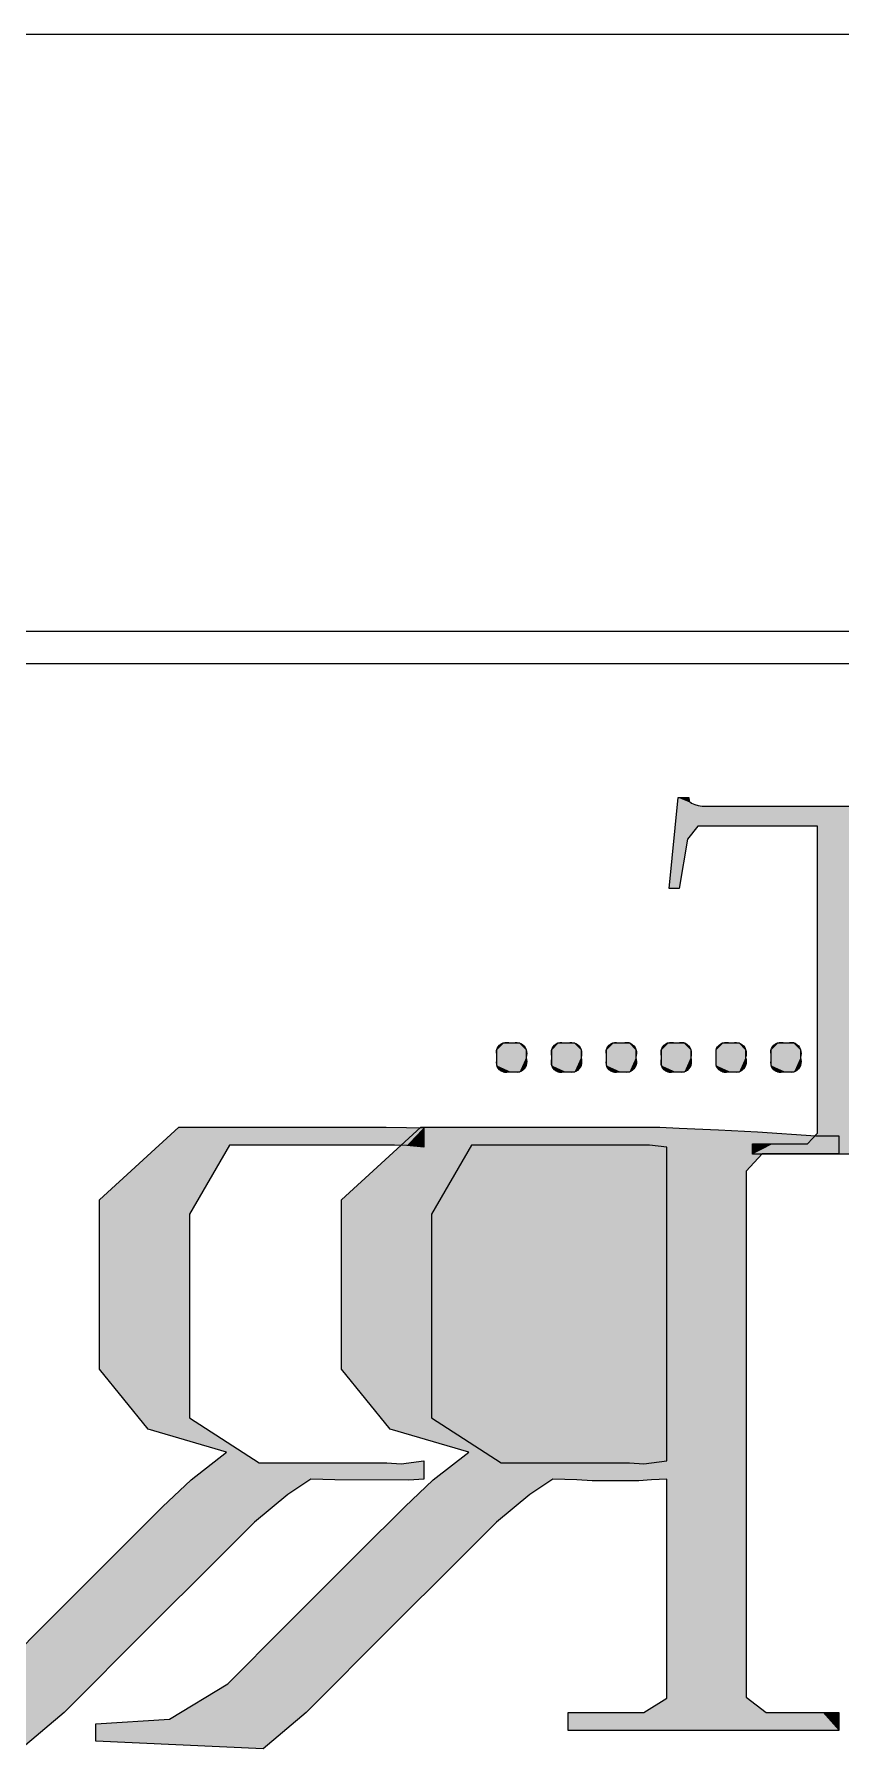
# Model space of a CAD drawing. Extents: x 3196 to 9141, y -1880 to 2325.
# Drawn here: x 8834.45 to 8853.48, y -1395.35 to -1354.88 of the extents above; entities that cross this region are included whole.
import ezdxf

# ---------------------------------------------------------------- set-up
doc = ezdxf.new("R2010")
doc.units = 0
doc.header["$MEASUREMENT"] = 0
doc.layers.add('10', color=10, linetype='CONTINUOUS')

msp = doc.modelspace()

# ---------------------------------------------------------------- linework, layer by layer
at = {"layer": '10', "linetype": 'Continuous'}
for p, q in [((8752.149168, -1354.884685), (8969.593868, -1354.884685)), ((8752.149168, -1354.884685), (8969.593868, -1354.884685)), ((8757.591718, -1368.973185), (8963.966318, -1368.973185)), ((8757.591718, -1368.973185), (8963.966318, -1368.973185)), ((8963.966318, -1369.738335), (8757.591718, -1369.738335)), ((8963.966318, -1369.738335), (8757.591718, -1369.738335)), ((8841.702118, -1382.390335), (8843.573868, -1380.676135)), ((8843.573868, -1380.676135), (8847.748568, -1380.676135)), ((8847.748568, -1380.676135), (8849.216218, -1380.676135)), ((8849.216218, -1380.676135), (8849.667018, -1380.698335)), ((8849.667018, -1380.698335), (8850.594218, -1380.742835)), ((8850.594218, -1380.742835), (8851.518068, -1380.788085)), ((8851.518068, -1380.788085), (8852.895268, -1380.879985)), ((8852.895268, -1380.879985), (8853.435068, -1380.879985)), ((8853.435068, -1380.879985), (8853.435068, -1381.307085)), ((8851.631868, -1381.307085), (8851.247418, -1381.714885)), ((8852.939768, -1381.307085), (8851.631868, -1381.307085)), ((8853.435068, -1381.307085), (8852.939768, -1381.307085)), ((8851.247418, -1381.714885), (8851.247418, -1383.113235)), ((8841.702118, -1384.693235), (8841.702118, -1382.390335)), ((8851.247418, -1383.113235), (8851.247418, -1392.614085)), ((8841.702118, -1386.385985), (8841.702118, -1384.693235)), ((8842.850968, -1387.808035), (8841.702118, -1386.385985)), ((8844.702718, -1388.350035), (8842.850968, -1387.808035)), ((8843.867118, -1389.003235), (8844.702718, -1388.350035)), ((8843.190918, -1389.635685), (8843.867118, -1389.003235)), ((8846.687918, -1388.981035), (8846.145168, -1389.343585)), ((8847.254018, -1389.003235), (8846.687918, -1388.981035)), ((8847.612868, -1389.026985), (8847.254018, -1389.003235)), ((8849.012718, -1389.003235), (8848.719868, -1389.026985)), ((8849.374918, -1388.981035), (8849.012718, -1389.003235)), ((8849.374918, -1392.796485), (8849.374918, -1388.981035)), ((8846.145168, -1389.343585), (8845.357418, -1389.996785)), ((8848.223068, -1389.026985), (8847.612868, -1389.026985)), ((8848.719868, -1389.026985), (8848.223068, -1389.026985)), ((8842.128068, -1390.695985), (8843.190918, -1389.635685)), ((8845.357418, -1389.996785), (8844.366118, -1390.989585)), ((8840.345268, -1392.479885), (8842.128068, -1390.695985)), ((8844.366118, -1390.989585), (8842.875418, -1392.479885)), ((8839.016218, -1393.811485), (8840.345268, -1392.479885)), ((8842.875418, -1392.479885), (8840.864268, -1394.487685)), ((8851.247418, -1392.614085), (8851.247418, -1394.127385)), ((8849.374918, -1394.149585), (8849.374918, -1392.796485)), ((8837.637518, -1394.646385), (8839.016218, -1393.811485)), ((8848.832168, -1394.487685), (8849.374918, -1394.149585)), ((8851.247418, -1394.127385), (8851.720468, -1394.487685)), ((8835.902168, -1394.758335), (8837.637518, -1394.646385)), ((8840.864268, -1394.487685), (8839.850318, -1395.345535)), ((8847.049768, -1394.916985), (8847.049768, -1394.487685)), ((8847.049768, -1394.487685), (8847.568368, -1394.487685)), ((8847.568368, -1394.487685), (8848.832168, -1394.487685)), ((8851.720468, -1394.487685), (8853.053968, -1394.487685)), ((8853.053968, -1394.487685), (8853.435068, -1394.487685)), ((8853.435068, -1394.487685), (8853.435068, -1394.916985)), ((8835.902168, -1395.165385), (8835.902168, -1394.758335)), ((8853.435068, -1394.916985), (8847.049768, -1394.916985)), ((8839.850318, -1395.345535), (8835.902168, -1395.165385))]:
    msp.add_line(p, q, dxfattribs=at)
for points in [[(8852.935318, -1373.575335), (8850.635368, -1373.575335), (8850.107468, -1373.575335), (8849.869468, -1373.879285), (8849.671468, -1375.041135), (8849.434218, -1375.041135), (8849.643318, -1372.900585), (8849.895018, -1372.900585), (8849.908768, -1372.979935), (8849.962518, -1373.032585), (8850.041818, -1373.060735), (8850.121918, -1373.086685), (8850.212018, -1373.099335), (8850.305418, -1373.099335), (8856.661818, -1373.099335)], [(8855.564468, -1381.316735), (8851.403118, -1381.316735), (8851.403118, -1381.066835), (8851.891368, -1381.066835), (8852.698068, -1381.066835), (8852.935318, -1380.816235), (8852.935318, -1380.101485), (8852.935318, -1373.575335)], [(8846.056568, -1379.030835), (8846.066868, -1379.077085), (8846.071168, -1379.124635), (8846.068418, -1379.172285), (8846.057218, -1379.218835), (8846.035668, -1379.263135), (8846.007318, -1379.303285), (8845.972018, -1379.337635), (8845.932068, -1379.363885), (8845.888768, -1379.379335), (8845.843168, -1379.383835), (8845.796068, -1379.381735), (8845.748068, -1379.377785), (8845.699768, -1379.376585), (8845.651668, -1379.379785), (8845.604218, -1379.383535), (8845.557668, -1379.383135), (8845.512568, -1379.373685), (8845.469768, -1379.352385), (8845.431018, -1379.321535), (8845.398468, -1379.283885), (8845.374518, -1379.241585), (8845.362168, -1379.196785), (8845.359568, -1379.150435), (8845.362568, -1379.103185), (8845.366318, -1379.055385), (8845.366168, -1379.007385), (8845.362618, -1378.959535), (8845.359568, -1378.912285), (8845.361768, -1378.865985), (8845.374268, -1378.821085), (8845.397968, -1378.778835), (8845.430468, -1378.741185), (8845.469268, -1378.710335), (8845.512068, -1378.688935), (8845.557068, -1378.680185), (8845.603718, -1378.678935), (8845.651168, -1378.682635), (8845.699218, -1378.685885), (8845.747518, -1378.683985), (8845.795468, -1378.680735), (8845.842618, -1378.678635), (8845.888268, -1378.682985), (8845.931618, -1378.698835), (8845.971668, -1378.724385), (8846.007118, -1378.758585), (8846.036268, -1378.798685), (8846.057218, -1378.842835), (8846.067568, -1378.889385), (8846.071218, -1378.937085), (8846.066918, -1378.984635), (8846.056568, -1379.030835)], [(8845.711068, -1379.376385), (8845.520868, -1379.376385), (8845.367068, -1379.220685), (8845.367068, -1379.030835), (8845.367068, -1378.841035), (8845.520868, -1378.686085), (8845.711068, -1378.686085), (8845.900868, -1378.686085), (8846.056568, -1378.841035), (8846.056568, -1379.030835), (8846.056568, -1379.220685), (8845.900868, -1379.376385), (8845.711068, -1379.376385)], [(8847.352618, -1379.030835), (8847.362918, -1379.077085), (8847.367168, -1379.124635), (8847.364418, -1379.172335), (8847.353218, -1379.218935), (8847.331668, -1379.263335), (8847.303368, -1379.303585), (8847.268168, -1379.337985), (8847.228218, -1379.364235), (8847.184968, -1379.379585), (8847.139368, -1379.383985), (8847.092168, -1379.381835), (8847.044118, -1379.377835), (8846.995768, -1379.376535), (8846.947668, -1379.379735), (8846.900168, -1379.383485), (8846.853618, -1379.383135), (8846.808468, -1379.373735), (8846.765618, -1379.352485), (8846.726818, -1379.321685), (8846.694218, -1379.283985), (8846.670218, -1379.241735), (8846.657868, -1379.196835), (8846.655218, -1379.150485), (8846.658268, -1379.103235), (8846.662018, -1379.055385), (8846.661868, -1379.007385), (8846.658318, -1378.959535), (8846.655218, -1378.912235), (8846.657468, -1378.865885), (8846.669968, -1378.820985), (8846.693718, -1378.778735), (8846.726318, -1378.741035), (8846.765118, -1378.710185), (8846.807968, -1378.688835), (8846.853018, -1378.680185), (8846.899668, -1378.678935), (8846.947168, -1378.682685), (8846.995218, -1378.685885), (8847.043568, -1378.683935), (8847.091618, -1378.680685), (8847.138818, -1378.678485), (8847.184418, -1378.682735), (8847.227818, -1378.698435), (8847.267818, -1378.724035), (8847.303168, -1378.758285), (8847.332318, -1378.798535), (8847.353218, -1378.842735), (8847.363568, -1378.889285), (8847.367218, -1378.937035), (8847.362918, -1378.984585), (8847.352618, -1379.030835)], [(8847.006768, -1379.376385), (8846.816568, -1379.376385), (8846.662718, -1379.220685), (8846.662718, -1379.030835), (8846.662718, -1378.841035), (8846.816568, -1378.686085), (8847.006768, -1378.686085), (8847.198018, -1378.686085), (8847.352618, -1378.841035), (8847.352618, -1379.030835), (8847.352618, -1379.220685), (8847.198018, -1379.376385), (8847.006768, -1379.376385)], [(8848.647918, -1379.030835), (8848.658218, -1379.077185), (8848.662468, -1379.124835), (8848.659668, -1379.172585), (8848.648418, -1379.219285), (8848.626768, -1379.263735), (8848.598418, -1379.304035), (8848.563068, -1379.338435), (8848.523068, -1379.364585), (8848.479668, -1379.379785), (8848.433918, -1379.384085), (8848.386668, -1379.381885), (8848.338518, -1379.377835), (8848.290068, -1379.376535), (8848.241918, -1379.379685), (8848.194368, -1379.383435), (8848.147768, -1379.382985), (8848.102468, -1379.373585), (8848.059368, -1379.352385), (8848.020268, -1379.321685), (8847.987368, -1379.284185), (8847.963118, -1379.241985), (8847.950568, -1379.197185), (8847.947918, -1379.150785), (8847.950918, -1379.103435), (8847.954718, -1379.055485), (8847.954568, -1379.007285), (8847.950968, -1378.959335), (8847.947868, -1378.911935), (8847.950168, -1378.865535), (8847.962918, -1378.820685), (8847.986868, -1378.778535), (8848.019718, -1378.740985), (8848.058818, -1378.710285), (8848.101968, -1378.689035), (8848.147118, -1378.680285), (8848.193868, -1378.679035), (8848.241418, -1378.682685), (8848.289568, -1378.685885), (8848.337968, -1378.683935), (8848.386118, -1378.680635), (8848.433368, -1378.678385), (8848.479168, -1378.682485), (8848.522618, -1378.698035), (8848.562718, -1378.723585), (8848.598218, -1378.757835), (8848.627418, -1378.798135), (8848.648418, -1378.842435), (8848.658868, -1378.889035), (8848.662518, -1378.936885), (8848.658218, -1378.984535), (8848.647918, -1379.030835)], [(8848.301318, -1379.376385), (8848.111118, -1379.376385), (8847.955418, -1379.220685), (8847.955418, -1379.030835), (8847.955418, -1378.841035), (8848.111118, -1378.686085), (8848.301318, -1378.686085), (8848.493718, -1378.686085), (8848.647918, -1378.841035), (8848.647918, -1379.030835), (8848.647918, -1379.220685), (8848.493718, -1379.376385), (8848.301318, -1379.376385)], [(8849.942118, -1379.030835), (8849.952368, -1379.077135), (8849.956618, -1379.124685), (8849.953868, -1379.172435), (8849.942668, -1379.219135), (8849.921168, -1379.263635), (8849.892968, -1379.304085), (8849.857818, -1379.338585), (8849.817968, -1379.364835), (8849.774718, -1379.379935), (8849.729068, -1379.384185), (8849.681768, -1379.381885), (8849.633618, -1379.377785), (8849.585218, -1379.376585), (8849.537118, -1379.379735), (8849.489568, -1379.383435), (8849.443018, -1379.382985), (8849.397818, -1379.373485), (8849.354768, -1379.352235), (8849.315768, -1379.321535), (8849.282918, -1379.283985), (8849.258718, -1379.241835), (8849.246218, -1379.197035), (8849.243568, -1379.150685), (8849.246618, -1379.103385), (8849.250368, -1379.055435), (8849.250218, -1379.007335), (8849.246668, -1378.959385), (8849.243568, -1378.912035), (8849.245818, -1378.865685), (8849.258468, -1378.820835), (8849.282418, -1378.778735), (8849.315218, -1378.741185), (8849.354218, -1378.710485), (8849.397318, -1378.689135), (8849.442418, -1378.680285), (8849.489068, -1378.678985), (8849.536568, -1378.682635), (8849.584668, -1378.685885), (8849.633068, -1378.684035), (8849.681218, -1378.680635), (8849.728518, -1378.678285), (8849.774218, -1378.682335), (8849.817568, -1378.697785), (8849.857518, -1378.723435), (8849.892768, -1378.757835), (8849.921768, -1378.798185), (8849.942668, -1378.842585), (8849.953018, -1378.889185), (8849.956668, -1378.936985), (8849.952418, -1378.984585), (8849.942118, -1379.030835)], [(8849.597368, -1379.376385), (8849.406818, -1379.376385), (8849.251068, -1379.220685), (8849.251068, -1379.030835), (8849.251068, -1378.841035), (8849.406818, -1378.686085), (8849.597368, -1378.686085), (8849.789368, -1378.686085), (8849.942118, -1378.841035), (8849.942118, -1379.030835), (8849.942118, -1379.220685), (8849.789368, -1379.376385), (8849.597368, -1379.376385)], [(8851.237068, -1379.030835), (8851.247318, -1379.077085), (8851.251618, -1379.124635), (8851.248868, -1379.172335), (8851.237668, -1379.218935), (8851.216068, -1379.263285), (8851.187768, -1379.303535), (8851.152518, -1379.337935), (8851.112568, -1379.364135), (8851.069268, -1379.379535), (8851.023618, -1379.383885), (8850.976468, -1379.381735), (8850.928418, -1379.377785), (8850.880068, -1379.376585), (8850.832018, -1379.379785), (8850.784518, -1379.383485), (8850.738018, -1379.383035), (8850.692868, -1379.373485), (8850.649968, -1379.352185), (8850.611068, -1379.321435), (8850.578368, -1379.283835), (8850.554318, -1379.241685), (8850.541868, -1379.196885), (8850.539268, -1379.150535), (8850.542268, -1379.103285), (8850.546068, -1379.055435), (8850.545918, -1379.007335), (8850.542318, -1378.959485), (8850.539218, -1378.912185), (8850.541468, -1378.865835), (8850.554068, -1378.821035), (8850.577868, -1378.778885), (8850.610518, -1378.741285), (8850.649418, -1378.710485), (8850.692368, -1378.689085), (8850.737418, -1378.680235), (8850.784068, -1378.678935), (8850.831518, -1378.682585), (8850.879568, -1378.685885), (8850.927868, -1378.684085), (8850.975918, -1378.680785), (8851.023068, -1378.678585), (8851.068768, -1378.682785), (8851.112168, -1378.698535), (8851.152168, -1378.724085), (8851.187568, -1378.758335), (8851.216718, -1378.798535), (8851.237668, -1378.842735), (8851.248018, -1378.889285), (8851.251668, -1378.937035), (8851.247368, -1378.984585), (8851.237068, -1379.030835)], [(8850.892268, -1379.376385), (8850.701718, -1379.376385), (8850.546768, -1379.220685), (8850.546768, -1379.030835), (8850.546768, -1378.841035), (8850.701718, -1378.686085), (8850.892268, -1378.686085), (8851.082068, -1378.686085), (8851.237068, -1378.841035), (8851.237068, -1379.030835), (8851.237068, -1379.220685), (8851.082068, -1379.376385), (8850.892268, -1379.376385)], [(8852.533068, -1379.030835), (8852.543368, -1379.077085), (8852.547618, -1379.124685), (8852.544868, -1379.172385), (8852.533668, -1379.219035), (8852.512118, -1379.263535), (8852.483918, -1379.303885), (8852.448718, -1379.338385), (8852.408868, -1379.364585), (8852.365568, -1379.379785), (8852.319918, -1379.384035), (8852.272718, -1379.381785), (8852.224568, -1379.377735), (8852.176168, -1379.376585), (8852.128068, -1379.379835), (8852.080618, -1379.383535), (8852.034068, -1379.383035), (8851.988868, -1379.373485), (8851.945918, -1379.352185), (8851.906918, -1379.321485), (8851.874168, -1379.283935), (8851.850018, -1379.241785), (8851.837568, -1379.196985), (8851.834918, -1379.150635), (8851.837968, -1379.103335), (8851.841718, -1379.055435), (8851.841568, -1379.007335), (8851.838018, -1378.959435), (8851.834918, -1378.912085), (8851.837168, -1378.865735), (8851.849768, -1378.820935), (8851.873668, -1378.778785), (8851.906418, -1378.741235), (8851.945368, -1378.710485), (8851.988368, -1378.689085), (8852.033468, -1378.680235), (8852.080118, -1378.678935), (8852.127568, -1378.682585), (8852.175668, -1378.685835), (8852.224018, -1378.684135), (8852.272118, -1378.680735), (8852.319368, -1378.678435), (8852.365068, -1378.682485), (8852.408418, -1378.698035), (8852.448418, -1378.723635), (8852.483718, -1378.757985), (8852.512768, -1378.798335), (8852.533668, -1378.842635), (8852.544018, -1378.889235), (8852.547668, -1378.937035), (8852.543368, -1378.984585), (8852.533068, -1379.030835)], [(8852.189068, -1379.376385), (8851.997768, -1379.376385), (8851.842418, -1379.220685), (8851.842418, -1379.030835), (8851.842418, -1378.841035), (8851.997768, -1378.686085), (8852.189068, -1378.686085), (8852.379618, -1378.686085), (8852.533068, -1378.841035), (8852.533068, -1379.030835), (8852.533068, -1379.220685), (8852.379618, -1379.376385), (8852.189068, -1379.376385)], [(8838.988768, -1388.350035), (8837.137768, -1387.808035), (8835.988168, -1386.385985), (8835.988168, -1384.693235), (8835.988168, -1382.390335), (8837.860668, -1380.676135), (8842.036118, -1380.676135), (8842.756418, -1380.676135), (8843.230568, -1380.681285), (8843.639118, -1380.690935), (8843.639118, -1381.147685), (8843.244318, -1381.106135), (8842.954368, -1381.104685), (8842.534718, -1381.104685), (8839.056268, -1381.104685), (8838.109818, -1382.730635), (8838.109818, -1384.828185), (8838.109818, -1387.537435), (8839.756918, -1388.596935), (8842.262268, -1388.596935), (8842.773118, -1388.596935), (8843.109718, -1388.619185), (8843.639118, -1388.553935), (8843.639118, -1388.982485), (8843.287668, -1389.004735), (8841.541568, -1389.003235), (8840.975468, -1388.981035), (8840.433868, -1389.343585), (8839.644968, -1389.996785), (8838.651418, -1390.989585), (8837.163368, -1392.479885), (8835.153318, -1394.487685), (8834.137168, -1395.345535)], [(8841.702118, -1384.693235), (8841.702118, -1382.390335), (8843.573868, -1380.676135), (8847.748568, -1380.676135), (8849.216218, -1380.676135), (8849.667018, -1380.698335), (8850.594218, -1380.742835), (8851.518068, -1380.788085), (8852.895268, -1380.879985), (8853.435068, -1380.879985), (8853.435068, -1381.307085), (8852.939768, -1381.307085), (8851.631868, -1381.307085), (8851.247418, -1381.714885), (8851.247418, -1383.113235), (8851.247418, -1392.614085), (8851.247418, -1394.127385), (8851.720468, -1394.487685), (8853.053968, -1394.487685), (8853.435068, -1394.487685), (8853.435068, -1394.916985), (8847.049768, -1394.916985), (8847.049768, -1394.487685), (8847.568368, -1394.487685), (8848.832168, -1394.487685), (8849.374918, -1394.149585), (8849.374918, -1392.796485), (8849.374918, -1388.981035), (8849.012718, -1389.003235), (8848.719868, -1389.026985), (8848.223068, -1389.026985), (8847.612868, -1389.026985), (8847.254018, -1389.003235), (8846.687918, -1388.981035), (8846.145168, -1389.343585), (8845.357418, -1389.996785), (8844.366118, -1390.989585), (8842.875418, -1392.479885), (8840.864268, -1394.487685), (8839.850318, -1395.345535), (8835.902168, -1395.165385), (8835.902168, -1394.758335), (8837.637518, -1394.646385), (8839.016218, -1393.811485), (8840.345268, -1392.479885), (8842.128068, -1390.695985), (8843.190918, -1389.635685), (8843.867118, -1389.003235), (8844.702718, -1388.350035), (8842.850968, -1387.808035), (8841.702118, -1386.385985), (8841.702118, -1384.693235)], [(8848.968218, -1381.104685), (8848.675718, -1381.104685), (8848.246068, -1381.104685), (8844.769418, -1381.104685), (8843.822968, -1382.730635), (8843.822968, -1384.828185), (8843.822968, -1387.537435), (8845.469718, -1388.596935), (8847.975068, -1388.596935), (8848.495168, -1388.596935), (8848.832168, -1388.619185), (8849.374918, -1388.552435), (8849.374918, -1381.149885), (8848.968218, -1381.104685)], [(8833.302268, -1393.811485), (8834.634268, -1392.479885), (8836.415618, -1390.695985), (8837.478118, -1389.635685), (8838.155018, -1389.003235), (8838.988768, -1388.350035)]]:
    msp.add_lwpolyline(points, dxfattribs=at)
for points in [[(8849.643318, -1372.900585), (8849.434218, -1375.041135), (8849.434218, -1375.041135)], [(8849.962518, -1373.032585), (8849.643318, -1372.900585), (8849.434218, -1375.041135)], [(8849.962518, -1373.032585), (8849.434218, -1375.041135), (8849.434218, -1375.041135)], [(8850.041818, -1373.060735), (8849.962518, -1373.032585), (8849.434218, -1375.041135)], [(8850.041818, -1373.060735), (8849.434218, -1375.041135), (8849.434218, -1375.041135)], [(8850.121918, -1373.086685), (8850.041818, -1373.060735), (8849.434218, -1375.041135)], [(8850.121918, -1373.086685), (8849.434218, -1375.041135), (8849.869468, -1373.879285)], [(8849.895018, -1372.900585), (8849.643318, -1372.900585), (8849.643318, -1372.900585)], [(8849.908768, -1372.979935), (8849.895018, -1372.900585), (8849.643318, -1372.900585)], [(8849.908768, -1372.979935), (8849.643318, -1372.900585), (8849.643318, -1372.900585)], [(8849.962518, -1373.032585), (8849.908768, -1372.979935), (8849.643318, -1372.900585)], [(8850.121918, -1373.086685), (8849.869468, -1373.879285), (8849.869468, -1373.879285)], [(8850.212018, -1373.099335), (8850.121918, -1373.086685), (8849.869468, -1373.879285)], [(8850.212018, -1373.099335), (8849.869468, -1373.879285), (8850.107468, -1373.575335)], [(8850.212018, -1373.099335), (8850.107468, -1373.575335), (8850.635368, -1373.575335)], [(8850.305418, -1373.099335), (8850.212018, -1373.099335), (8850.212018, -1373.099335)], [(8854.031518, -1373.575335), (8850.305418, -1373.099335), (8850.212018, -1373.099335)], [(8850.212018, -1373.099335), (8850.635368, -1373.575335), (8852.935318, -1373.575335)], [(8850.212018, -1373.099335), (8852.935318, -1373.575335), (8852.935318, -1373.575335)], [(8854.031518, -1373.575335), (8850.212018, -1373.099335), (8852.935318, -1373.575335)], [(8856.661818, -1373.099335), (8850.305418, -1373.099335), (8850.305418, -1373.099335)], [(8854.031518, -1373.575335), (8856.661818, -1373.099335), (8850.305418, -1373.099335)], [(8849.869468, -1373.879285), (8850.107468, -1373.575335), (8850.107468, -1373.575335)], [(8850.107468, -1373.575335), (8850.635368, -1373.575335), (8850.635368, -1373.575335)], [(8850.635368, -1373.575335), (8852.935318, -1373.575335), (8852.935318, -1373.575335)], [(8852.935318, -1380.101485), (8854.031518, -1380.101485), (8854.031518, -1373.575335)], [(8854.031518, -1373.575335), (8852.935318, -1373.575335), (8852.935318, -1373.575335)], [(8852.935318, -1380.101485), (8854.031518, -1373.575335), (8852.935318, -1373.575335)], [(8849.434218, -1375.041135), (8849.671468, -1375.041135), (8849.869468, -1373.879285)], [(8849.434218, -1375.041135), (8849.869468, -1373.879285), (8849.869468, -1373.879285)], [(8849.671468, -1375.041135), (8849.869468, -1373.879285), (8849.869468, -1373.879285)], [(8845.520868, -1378.686085), (8845.367068, -1378.841035), (8845.367068, -1378.841035)], [(8845.900868, -1379.376385), (8845.520868, -1378.686085), (8845.367068, -1378.841035)], [(8845.367068, -1378.841035), (8845.367068, -1379.030835), (8845.367068, -1379.030835)], [(8845.900868, -1379.376385), (8845.367068, -1378.841035), (8845.367068, -1379.030835)], [(8845.711068, -1378.686085), (8845.520868, -1378.686085), (8845.520868, -1378.686085)], [(8845.900868, -1379.376385), (8845.711068, -1378.686085), (8845.520868, -1378.686085)], [(8845.900868, -1378.686085), (8845.711068, -1378.686085), (8845.711068, -1378.686085)], [(8845.900868, -1379.376385), (8845.900868, -1378.686085), (8845.711068, -1378.686085)], [(8846.056568, -1378.841035), (8845.900868, -1378.686085), (8845.900868, -1378.686085)], [(8845.900868, -1379.376385), (8846.056568, -1378.841035), (8845.900868, -1378.686085)], [(8845.900868, -1379.376385), (8846.056568, -1379.030835), (8846.056568, -1378.841035)], [(8846.056568, -1379.030835), (8846.056568, -1378.841035), (8846.056568, -1378.841035)], [(8846.816568, -1378.686085), (8846.662718, -1378.841035), (8846.662718, -1378.841035)], [(8847.198018, -1379.376385), (8846.816568, -1378.686085), (8846.662718, -1378.841035)], [(8846.662718, -1378.841035), (8846.662718, -1379.030835), (8846.662718, -1379.030835)], [(8847.198018, -1379.376385), (8846.662718, -1378.841035), (8846.662718, -1379.030835)], [(8847.006768, -1378.686085), (8846.816568, -1378.686085), (8846.816568, -1378.686085)], [(8847.198018, -1379.376385), (8847.006768, -1378.686085), (8846.816568, -1378.686085)], [(8847.198018, -1378.686085), (8847.006768, -1378.686085), (8847.006768, -1378.686085)], [(8847.198018, -1379.376385), (8847.198018, -1378.686085), (8847.006768, -1378.686085)], [(8847.352618, -1378.841035), (8847.198018, -1378.686085), (8847.198018, -1378.686085)], [(8847.198018, -1379.376385), (8847.352618, -1378.841035), (8847.198018, -1378.686085)], [(8847.198018, -1379.376385), (8847.352618, -1379.030835), (8847.352618, -1378.841035)], [(8847.352618, -1379.030835), (8847.352618, -1378.841035), (8847.352618, -1378.841035)], [(8848.111118, -1378.686085), (8847.955418, -1378.841035), (8847.955418, -1378.841035)], [(8848.493718, -1379.376385), (8848.111118, -1378.686085), (8847.955418, -1378.841035)], [(8847.955418, -1378.841035), (8847.955418, -1379.030835), (8847.955418, -1379.030835)], [(8848.493718, -1379.376385), (8847.955418, -1378.841035), (8847.955418, -1379.030835)], [(8848.301318, -1378.686085), (8848.111118, -1378.686085), (8848.111118, -1378.686085)], [(8848.493718, -1379.376385), (8848.301318, -1378.686085), (8848.111118, -1378.686085)], [(8848.493718, -1378.686085), (8848.301318, -1378.686085), (8848.301318, -1378.686085)], [(8848.493718, -1379.376385), (8848.493718, -1378.686085), (8848.301318, -1378.686085)], [(8848.647918, -1378.841035), (8848.493718, -1378.686085), (8848.493718, -1378.686085)], [(8848.493718, -1379.376385), (8848.647918, -1378.841035), (8848.493718, -1378.686085)], [(8848.493718, -1379.376385), (8848.647918, -1379.030835), (8848.647918, -1378.841035)], [(8848.647918, -1379.030835), (8848.647918, -1378.841035), (8848.647918, -1378.841035)], [(8849.406818, -1378.686085), (8849.251068, -1378.841035), (8849.251068, -1378.841035)], [(8849.789368, -1379.376385), (8849.406818, -1378.686085), (8849.251068, -1378.841035)], [(8849.251068, -1378.841035), (8849.251068, -1379.030835), (8849.251068, -1379.030835)], [(8849.789368, -1379.376385), (8849.251068, -1378.841035), (8849.251068, -1379.030835)], [(8849.597368, -1378.686085), (8849.406818, -1378.686085), (8849.406818, -1378.686085)], [(8849.789368, -1379.376385), (8849.597368, -1378.686085), (8849.406818, -1378.686085)], [(8849.789368, -1378.686085), (8849.597368, -1378.686085), (8849.597368, -1378.686085)], [(8849.789368, -1379.376385), (8849.789368, -1378.686085), (8849.597368, -1378.686085)], [(8849.942118, -1378.841035), (8849.789368, -1378.686085), (8849.789368, -1378.686085)], [(8849.789368, -1379.376385), (8849.942118, -1378.841035), (8849.789368, -1378.686085)], [(8849.789368, -1379.376385), (8849.942118, -1379.030835), (8849.942118, -1378.841035)], [(8849.942118, -1379.030835), (8849.942118, -1378.841035), (8849.942118, -1378.841035)], [(8850.701718, -1378.686085), (8850.546768, -1378.841035), (8850.546768, -1378.841035)], [(8851.082068, -1379.376385), (8850.701718, -1378.686085), (8850.546768, -1378.841035)], [(8850.546768, -1378.841035), (8850.546768, -1379.030835), (8850.546768, -1379.030835)], [(8851.082068, -1379.376385), (8850.546768, -1378.841035), (8850.546768, -1379.030835)], [(8850.892268, -1378.686085), (8850.701718, -1378.686085), (8850.701718, -1378.686085)], [(8851.082068, -1379.376385), (8850.892268, -1378.686085), (8850.701718, -1378.686085)], [(8851.082068, -1378.686085), (8850.892268, -1378.686085), (8850.892268, -1378.686085)], [(8851.082068, -1379.376385), (8851.082068, -1378.686085), (8850.892268, -1378.686085)], [(8851.237068, -1378.841035), (8851.082068, -1378.686085), (8851.082068, -1378.686085)], [(8851.082068, -1379.376385), (8851.237068, -1378.841035), (8851.082068, -1378.686085)], [(8851.082068, -1379.376385), (8851.237068, -1379.030835), (8851.237068, -1378.841035)], [(8851.237068, -1379.030835), (8851.237068, -1378.841035), (8851.237068, -1378.841035)], [(8851.997768, -1378.686085), (8851.842418, -1378.841035), (8851.842418, -1378.841035)], [(8852.379618, -1379.376385), (8851.997768, -1378.686085), (8851.842418, -1378.841035)], [(8851.842418, -1378.841035), (8851.842418, -1379.030835), (8851.842418, -1379.030835)], [(8852.379618, -1379.376385), (8851.842418, -1378.841035), (8851.842418, -1379.030835)], [(8852.189068, -1378.686085), (8851.997768, -1378.686085), (8851.997768, -1378.686085)], [(8852.379618, -1379.376385), (8852.189068, -1378.686085), (8851.997768, -1378.686085)], [(8852.379618, -1378.686085), (8852.189068, -1378.686085), (8852.189068, -1378.686085)], [(8852.379618, -1379.376385), (8852.379618, -1378.686085), (8852.189068, -1378.686085)], [(8852.533068, -1378.841035), (8852.379618, -1378.686085), (8852.379618, -1378.686085)], [(8852.379618, -1379.376385), (8852.533068, -1378.841035), (8852.379618, -1378.686085)], [(8852.379618, -1379.376385), (8852.533068, -1379.030835), (8852.533068, -1378.841035)], [(8852.533068, -1379.030835), (8852.533068, -1378.841035), (8852.533068, -1378.841035)], [(8845.367068, -1379.030835), (8845.367068, -1379.220685), (8845.367068, -1379.220685)], [(8845.900868, -1379.376385), (8845.367068, -1379.030835), (8845.367068, -1379.220685)], [(8845.367068, -1379.220685), (8845.520868, -1379.376385), (8845.711068, -1379.376385)], [(8845.367068, -1379.220685), (8845.711068, -1379.376385), (8845.711068, -1379.376385)], [(8845.900868, -1379.376385), (8845.367068, -1379.220685), (8845.711068, -1379.376385)], [(8845.900868, -1379.376385), (8846.056568, -1379.220685), (8846.056568, -1379.030835)], [(8846.056568, -1379.220685), (8846.056568, -1379.030835), (8846.056568, -1379.030835)], [(8846.662718, -1379.030835), (8846.662718, -1379.220685), (8846.662718, -1379.220685)], [(8847.198018, -1379.376385), (8846.662718, -1379.030835), (8846.662718, -1379.220685)], [(8846.662718, -1379.220685), (8846.816568, -1379.376385), (8847.006768, -1379.376385)], [(8846.662718, -1379.220685), (8847.006768, -1379.376385), (8847.006768, -1379.376385)], [(8847.198018, -1379.376385), (8846.662718, -1379.220685), (8847.006768, -1379.376385)], [(8847.198018, -1379.376385), (8847.352618, -1379.220685), (8847.352618, -1379.030835)], [(8847.352618, -1379.220685), (8847.352618, -1379.030835), (8847.352618, -1379.030835)], [(8847.955418, -1379.030835), (8847.955418, -1379.220685), (8847.955418, -1379.220685)], [(8848.493718, -1379.376385), (8847.955418, -1379.030835), (8847.955418, -1379.220685)], [(8847.955418, -1379.220685), (8848.111118, -1379.376385), (8848.301318, -1379.376385)], [(8847.955418, -1379.220685), (8848.301318, -1379.376385), (8848.301318, -1379.376385)], [(8848.493718, -1379.376385), (8847.955418, -1379.220685), (8848.301318, -1379.376385)], [(8848.493718, -1379.376385), (8848.647918, -1379.220685), (8848.647918, -1379.030835)], [(8848.647918, -1379.220685), (8848.647918, -1379.030835), (8848.647918, -1379.030835)], [(8849.251068, -1379.030835), (8849.251068, -1379.220685), (8849.251068, -1379.220685)], [(8849.789368, -1379.376385), (8849.251068, -1379.030835), (8849.251068, -1379.220685)], [(8849.251068, -1379.220685), (8849.406818, -1379.376385), (8849.597368, -1379.376385)], [(8849.251068, -1379.220685), (8849.597368, -1379.376385), (8849.597368, -1379.376385)], [(8849.789368, -1379.376385), (8849.251068, -1379.220685), (8849.597368, -1379.376385)], [(8849.789368, -1379.376385), (8849.942118, -1379.220685), (8849.942118, -1379.030835)], [(8849.942118, -1379.220685), (8849.942118, -1379.030835), (8849.942118, -1379.030835)], [(8850.546768, -1379.030835), (8850.546768, -1379.220685), (8850.546768, -1379.220685)], [(8851.082068, -1379.376385), (8850.546768, -1379.030835), (8850.546768, -1379.220685)], [(8850.546768, -1379.220685), (8850.701718, -1379.376385), (8850.892268, -1379.376385)], [(8850.546768, -1379.220685), (8850.892268, -1379.376385), (8850.892268, -1379.376385)], [(8851.082068, -1379.376385), (8850.546768, -1379.220685), (8850.892268, -1379.376385)], [(8851.082068, -1379.376385), (8851.237068, -1379.220685), (8851.237068, -1379.030835)], [(8851.237068, -1379.220685), (8851.237068, -1379.030835), (8851.237068, -1379.030835)], [(8851.842418, -1379.030835), (8851.842418, -1379.220685), (8851.842418, -1379.220685)], [(8852.379618, -1379.376385), (8851.842418, -1379.030835), (8851.842418, -1379.220685)], [(8851.842418, -1379.220685), (8851.997768, -1379.376385), (8852.189068, -1379.376385)], [(8851.842418, -1379.220685), (8852.189068, -1379.376385), (8852.189068, -1379.376385)], [(8852.379618, -1379.376385), (8851.842418, -1379.220685), (8852.189068, -1379.376385)], [(8852.379618, -1379.376385), (8852.533068, -1379.220685), (8852.533068, -1379.030835)], [(8852.533068, -1379.220685), (8852.533068, -1379.030835), (8852.533068, -1379.030835)], [(8845.520868, -1379.376385), (8845.711068, -1379.376385), (8845.711068, -1379.376385)], [(8846.816568, -1379.376385), (8847.006768, -1379.376385), (8847.006768, -1379.376385)], [(8848.111118, -1379.376385), (8848.301318, -1379.376385), (8848.301318, -1379.376385)], [(8849.406818, -1379.376385), (8849.597368, -1379.376385), (8849.597368, -1379.376385)], [(8850.701718, -1379.376385), (8850.892268, -1379.376385), (8850.892268, -1379.376385)], [(8851.997768, -1379.376385), (8852.189068, -1379.376385), (8852.189068, -1379.376385)], [(8852.935318, -1380.101485), (8852.935318, -1380.816235), (8854.269168, -1381.066835)], [(8852.935318, -1380.101485), (8854.269168, -1381.066835), (8854.031518, -1380.816235)], [(8852.935318, -1380.101485), (8854.031518, -1380.816235), (8854.031518, -1380.101485)], [(8837.860668, -1380.676135), (8835.988168, -1382.390335), (8835.988168, -1382.390335)], [(8838.109818, -1387.537435), (8837.860668, -1380.676135), (8835.988168, -1382.390335)], [(8842.036118, -1380.676135), (8837.860668, -1380.676135), (8837.860668, -1380.676135)], [(8839.056268, -1381.104685), (8842.036118, -1380.676135), (8837.860668, -1380.676135)], [(8839.056268, -1381.104685), (8837.860668, -1380.676135), (8837.860668, -1380.676135)], [(8838.109818, -1382.730635), (8839.056268, -1381.104685), (8837.860668, -1380.676135)], [(8838.109818, -1382.730635), (8837.860668, -1380.676135), (8837.860668, -1380.676135)], [(8838.109818, -1387.537435), (8838.109818, -1382.730635), (8837.860668, -1380.676135)], [(8839.056268, -1381.104685), (8843.230568, -1380.681285), (8842.756418, -1380.676135)], [(8839.056268, -1381.104685), (8842.756418, -1380.676135), (8842.036118, -1380.676135)], [(8839.056268, -1381.104685), (8843.639118, -1380.690935), (8843.230568, -1380.681285)], [(8839.056268, -1381.104685), (8842.954368, -1381.104685), (8843.639118, -1380.690935)], [(8841.702118, -1386.385985), (8849.667018, -1380.698335), (8849.216218, -1380.676135)], [(8841.702118, -1386.385985), (8849.216218, -1380.676135), (8847.748568, -1380.676135)], [(8841.702118, -1386.385985), (8847.748568, -1380.676135), (8843.573868, -1380.676135)], [(8843.573868, -1380.676135), (8841.702118, -1382.390335), (8841.702118, -1384.693235)], [(8843.573868, -1380.676135), (8841.702118, -1384.693235), (8841.702118, -1384.693235)], [(8841.702118, -1386.385985), (8843.573868, -1380.676135), (8841.702118, -1384.693235)], [(8841.702118, -1386.385985), (8850.594218, -1380.742835), (8849.667018, -1380.698335)], [(8841.702118, -1386.385985), (8851.518068, -1380.788085), (8850.594218, -1380.742835)], [(8841.702118, -1386.385985), (8851.631868, -1381.307085), (8851.518068, -1380.788085)], [(8842.756418, -1380.676135), (8842.036118, -1380.676135), (8842.036118, -1380.676135)], [(8843.230568, -1380.681285), (8842.756418, -1380.676135), (8842.756418, -1380.676135)], [(8842.954368, -1381.104685), (8843.244318, -1381.106135), (8843.639118, -1380.690935)], [(8842.954368, -1381.104685), (8843.639118, -1380.690935), (8843.639118, -1380.690935)], [(8843.639118, -1380.690935), (8843.230568, -1380.681285), (8843.230568, -1380.681285)], [(8843.244318, -1381.106135), (8843.639118, -1381.147685), (8843.639118, -1380.690935)], [(8843.244318, -1381.106135), (8843.639118, -1380.690935), (8843.639118, -1380.690935)], [(8847.748568, -1380.676135), (8843.573868, -1380.676135), (8843.573868, -1380.676135)], [(8843.639118, -1381.147685), (8843.639118, -1380.690935), (8843.639118, -1380.690935)], [(8849.216218, -1380.676135), (8847.748568, -1380.676135), (8847.748568, -1380.676135)], [(8849.667018, -1380.698335), (8849.216218, -1380.676135), (8849.216218, -1380.676135)], [(8850.594218, -1380.742835), (8849.667018, -1380.698335), (8849.667018, -1380.698335)], [(8851.518068, -1380.788085), (8850.594218, -1380.742835), (8850.594218, -1380.742835)], [(8852.895268, -1380.879985), (8851.518068, -1380.788085), (8851.518068, -1380.788085)], [(8851.631868, -1381.307085), (8852.895268, -1380.879985), (8851.518068, -1380.788085)], [(8851.631868, -1381.307085), (8851.518068, -1380.788085), (8851.518068, -1380.788085)], [(8851.631868, -1381.307085), (8853.435068, -1381.307085), (8853.435068, -1380.879985)], [(8851.631868, -1381.307085), (8853.435068, -1380.879985), (8852.895268, -1380.879985)], [(8852.935318, -1380.816235), (8852.698068, -1381.066835), (8855.564468, -1381.316735)], [(8853.435068, -1380.879985), (8852.895268, -1380.879985), (8852.895268, -1380.879985)], [(8852.935318, -1380.816235), (8855.564468, -1381.316735), (8854.269168, -1381.066835)], [(8852.935318, -1380.816235), (8854.269168, -1381.066835), (8854.269168, -1381.066835)], [(8853.435068, -1381.307085), (8853.435068, -1380.879985), (8853.435068, -1380.879985)], [(8841.702118, -1386.385985), (8851.247418, -1381.714885), (8851.631868, -1381.307085)], [(8844.769418, -1381.104685), (8843.822968, -1382.730635), (8843.822968, -1382.730635)], [(8848.246068, -1381.104685), (8844.769418, -1381.104685), (8843.822968, -1382.730635)], [(8848.246068, -1381.104685), (8843.822968, -1382.730635), (8843.822968, -1382.730635)], [(8848.968218, -1381.104685), (8848.246068, -1381.104685), (8843.822968, -1382.730635)], [(8848.968218, -1381.104685), (8843.822968, -1382.730635), (8843.822968, -1384.828185)], [(8848.968218, -1381.104685), (8843.822968, -1384.828185), (8843.822968, -1387.537435)], [(8848.968218, -1381.104685), (8843.822968, -1387.537435), (8845.469718, -1388.596935)], [(8848.968218, -1381.104685), (8845.469718, -1388.596935), (8847.975068, -1388.596935)], [(8848.968218, -1381.104685), (8847.975068, -1388.596935), (8848.495168, -1388.596935)], [(8848.968218, -1381.104685), (8848.495168, -1388.596935), (8848.832168, -1388.619185)], [(8848.968218, -1381.104685), (8848.832168, -1388.619185), (8849.374918, -1388.552435)], [(8848.968218, -1381.104685), (8849.374918, -1388.552435), (8849.374918, -1381.149885)], [(8849.374918, -1388.552435), (8849.374918, -1381.149885), (8849.374918, -1381.149885)], [(8851.247418, -1381.714885), (8851.631868, -1381.307085), (8851.631868, -1381.307085)], [(8851.403118, -1381.066835), (8851.403118, -1381.316735), (8851.403118, -1381.316735)], [(8851.891368, -1381.066835), (8851.403118, -1381.066835), (8851.403118, -1381.316735)], [(8851.891368, -1381.066835), (8851.403118, -1381.316735), (8851.403118, -1381.316735)], [(8852.698068, -1381.066835), (8851.891368, -1381.066835), (8851.403118, -1381.316735)], [(8852.698068, -1381.066835), (8851.403118, -1381.316735), (8855.564468, -1381.316735)], [(8851.403118, -1381.316735), (8855.564468, -1381.316735), (8855.564468, -1381.316735)], [(8852.698068, -1381.066835), (8855.564468, -1381.316735), (8855.564468, -1381.316735)], [(8841.702118, -1386.385985), (8851.247418, -1383.113235), (8851.247418, -1381.714885)], [(8851.247418, -1383.113235), (8851.247418, -1381.714885), (8851.247418, -1381.714885)], [(8835.988168, -1382.390335), (8835.988168, -1384.693235), (8835.988168, -1384.693235)], [(8838.109818, -1387.537435), (8835.988168, -1382.390335), (8835.988168, -1384.693235)], [(8841.702118, -1382.390335), (8841.702118, -1384.693235), (8841.702118, -1384.693235)], [(8843.822968, -1382.730635), (8843.822968, -1384.828185), (8843.822968, -1384.828185)], [(8841.702118, -1386.385985), (8849.374918, -1388.981035), (8851.247418, -1383.113235)], [(8849.374918, -1388.981035), (8851.247418, -1392.614085), (8851.247418, -1383.113235)], [(8849.374918, -1388.981035), (8851.247418, -1383.113235), (8851.247418, -1383.113235)], [(8851.247418, -1392.614085), (8851.247418, -1383.113235), (8851.247418, -1383.113235)], [(8835.988168, -1384.693235), (8835.988168, -1386.385985), (8835.988168, -1386.385985)], [(8838.109818, -1387.537435), (8835.988168, -1384.693235), (8835.988168, -1386.385985)], [(8843.822968, -1384.828185), (8843.822968, -1387.537435), (8843.822968, -1387.537435)], [(8838.109818, -1387.537435), (8835.988168, -1386.385985), (8835.988168, -1386.385985)], [(8839.756918, -1388.596935), (8838.109818, -1387.537435), (8835.988168, -1386.385985)], [(8835.988168, -1386.385985), (8837.137768, -1387.808035), (8838.988768, -1388.350035)], [(8835.988168, -1386.385985), (8838.988768, -1388.350035), (8838.988768, -1388.350035)], [(8839.756918, -1388.596935), (8835.988168, -1386.385985), (8838.988768, -1388.350035)], [(8841.702118, -1386.385985), (8842.850968, -1387.808035), (8844.702718, -1388.350035)], [(8841.702118, -1386.385985), (8844.702718, -1388.350035), (8846.687918, -1388.981035)], [(8841.702118, -1386.385985), (8846.687918, -1388.981035), (8847.254018, -1389.003235)], [(8841.702118, -1386.385985), (8847.254018, -1389.003235), (8847.612868, -1389.026985)], [(8841.702118, -1386.385985), (8847.612868, -1389.026985), (8848.223068, -1389.026985)], [(8841.702118, -1386.385985), (8848.223068, -1389.026985), (8848.719868, -1389.026985)], [(8841.702118, -1386.385985), (8848.719868, -1389.026985), (8849.012718, -1389.003235)], [(8841.702118, -1386.385985), (8849.012718, -1389.003235), (8849.374918, -1388.981035)], [(8843.822968, -1387.537435), (8845.469718, -1388.596935), (8845.469718, -1388.596935)], [(8837.137768, -1387.808035), (8838.988768, -1388.350035), (8838.988768, -1388.350035)], [(8842.850968, -1387.808035), (8844.702718, -1388.350035), (8844.702718, -1388.350035)], [(8838.155018, -1389.003235), (8839.756918, -1388.596935), (8838.988768, -1388.350035)], [(8838.155018, -1389.003235), (8843.109718, -1388.619185), (8842.773118, -1388.596935)], [(8838.155018, -1389.003235), (8842.773118, -1388.596935), (8842.262268, -1388.596935)], [(8838.155018, -1389.003235), (8842.262268, -1388.596935), (8839.756918, -1388.596935)], [(8839.756918, -1388.596935), (8838.988768, -1388.350035), (8838.988768, -1388.350035)], [(8844.702718, -1388.350035), (8840.345268, -1392.479885), (8839.016218, -1393.811485)], [(8844.702718, -1388.350035), (8839.016218, -1393.811485), (8839.850318, -1395.345535)], [(8842.262268, -1388.596935), (8839.756918, -1388.596935), (8839.756918, -1388.596935)], [(8844.702718, -1388.350035), (8839.850318, -1395.345535), (8840.864268, -1394.487685)], [(8844.702718, -1388.350035), (8842.128068, -1390.695985), (8840.345268, -1392.479885)], [(8844.702718, -1388.350035), (8840.864268, -1394.487685), (8842.875418, -1392.479885)], [(8840.975468, -1388.981035), (8843.639118, -1388.982485), (8843.639118, -1388.553935)], [(8840.975468, -1388.981035), (8843.639118, -1388.553935), (8843.109718, -1388.619185)], [(8844.702718, -1388.350035), (8843.190918, -1389.635685), (8842.128068, -1390.695985)], [(8842.773118, -1388.596935), (8842.262268, -1388.596935), (8842.262268, -1388.596935)], [(8843.109718, -1388.619185), (8842.773118, -1388.596935), (8842.773118, -1388.596935)], [(8844.702718, -1388.350035), (8842.875418, -1392.479885), (8844.366118, -1390.989585)], [(8843.639118, -1388.553935), (8843.109718, -1388.619185), (8843.109718, -1388.619185)], [(8844.702718, -1388.350035), (8843.867118, -1389.003235), (8843.190918, -1389.635685)], [(8843.639118, -1388.982485), (8843.639118, -1388.553935), (8843.639118, -1388.553935)], [(8844.702718, -1388.350035), (8844.366118, -1390.989585), (8845.357418, -1389.996785)], [(8844.702718, -1388.350035), (8845.357418, -1389.996785), (8846.145168, -1389.343585)], [(8844.702718, -1388.350035), (8846.145168, -1389.343585), (8846.687918, -1388.981035)], [(8844.702718, -1388.350035), (8846.687918, -1388.981035), (8846.687918, -1388.981035)], [(8845.469718, -1388.596935), (8847.975068, -1388.596935), (8847.975068, -1388.596935)], [(8847.975068, -1388.596935), (8848.495168, -1388.596935), (8848.495168, -1388.596935)], [(8848.495168, -1388.596935), (8848.832168, -1388.619185), (8848.832168, -1388.619185)], [(8848.832168, -1388.619185), (8849.374918, -1388.552435), (8849.374918, -1388.552435)], [(8838.155018, -1389.003235), (8834.634268, -1392.479885), (8833.302268, -1393.811485)], [(8838.155018, -1389.003235), (8833.302268, -1393.811485), (8834.137168, -1395.345535)], [(8838.155018, -1389.003235), (8834.137168, -1395.345535), (8835.153318, -1394.487685)], [(8838.155018, -1389.003235), (8836.415618, -1390.695985), (8834.634268, -1392.479885)], [(8838.155018, -1389.003235), (8835.153318, -1394.487685), (8837.163368, -1392.479885)], [(8838.155018, -1389.003235), (8837.478118, -1389.635685), (8836.415618, -1390.695985)], [(8838.155018, -1389.003235), (8837.163368, -1392.479885), (8838.651418, -1390.989585)], [(8838.155018, -1389.003235), (8840.975468, -1388.981035), (8843.109718, -1388.619185)], [(8838.155018, -1389.003235), (8840.433868, -1389.343585), (8840.975468, -1388.981035)], [(8838.155018, -1389.003235), (8838.651418, -1390.989585), (8839.644968, -1389.996785)], [(8838.155018, -1389.003235), (8839.644968, -1389.996785), (8840.433868, -1389.343585)], [(8840.433868, -1389.343585), (8840.975468, -1388.981035), (8840.975468, -1388.981035)], [(8840.975468, -1388.981035), (8843.109718, -1388.619185), (8843.109718, -1388.619185)], [(8840.975468, -1388.981035), (8841.541568, -1389.003235), (8843.287668, -1389.004735)], [(8840.975468, -1388.981035), (8843.287668, -1389.004735), (8843.639118, -1388.982485)], [(8841.541568, -1389.003235), (8843.287668, -1389.004735), (8843.287668, -1389.004735)], [(8843.867118, -1389.003235), (8843.190918, -1389.635685), (8843.190918, -1389.635685)], [(8843.287668, -1389.004735), (8843.639118, -1388.982485), (8843.639118, -1388.982485)], [(8846.145168, -1389.343585), (8846.687918, -1388.981035), (8846.687918, -1388.981035)], [(8846.687918, -1388.981035), (8847.254018, -1389.003235), (8847.254018, -1389.003235)], [(8847.254018, -1389.003235), (8847.612868, -1389.026985), (8847.612868, -1389.026985)], [(8848.719868, -1389.026985), (8849.012718, -1389.003235), (8849.012718, -1389.003235)], [(8849.012718, -1389.003235), (8849.374918, -1388.981035), (8849.374918, -1388.981035)], [(8849.374918, -1388.981035), (8849.374918, -1394.149585), (8851.247418, -1394.127385)], [(8849.374918, -1388.981035), (8851.247418, -1394.127385), (8851.247418, -1392.614085)], [(8839.644968, -1389.996785), (8840.433868, -1389.343585), (8840.433868, -1389.343585)], [(8845.357418, -1389.996785), (8846.145168, -1389.343585), (8846.145168, -1389.343585)], [(8847.612868, -1389.026985), (8848.223068, -1389.026985), (8848.223068, -1389.026985)], [(8848.223068, -1389.026985), (8848.719868, -1389.026985), (8848.719868, -1389.026985)], [(8837.478118, -1389.635685), (8836.415618, -1390.695985), (8836.415618, -1390.695985)], [(8843.190918, -1389.635685), (8842.128068, -1390.695985), (8842.128068, -1390.695985)], [(8838.651418, -1390.989585), (8839.644968, -1389.996785), (8839.644968, -1389.996785)], [(8844.366118, -1390.989585), (8845.357418, -1389.996785), (8845.357418, -1389.996785)], [(8836.415618, -1390.695985), (8834.634268, -1392.479885), (8834.634268, -1392.479885)], [(8837.163368, -1392.479885), (8838.651418, -1390.989585), (8838.651418, -1390.989585)], [(8842.128068, -1390.695985), (8840.345268, -1392.479885), (8840.345268, -1392.479885)], [(8842.875418, -1392.479885), (8844.366118, -1390.989585), (8844.366118, -1390.989585)], [(8834.634268, -1392.479885), (8833.302268, -1393.811485), (8833.302268, -1393.811485)], [(8835.153318, -1394.487685), (8837.163368, -1392.479885), (8837.163368, -1392.479885)], [(8840.345268, -1392.479885), (8839.016218, -1393.811485), (8839.016218, -1393.811485)], [(8840.864268, -1394.487685), (8842.875418, -1392.479885), (8842.875418, -1392.479885)], [(8851.247418, -1394.127385), (8851.247418, -1392.614085), (8851.247418, -1392.614085)], [(8839.016218, -1393.811485), (8837.637518, -1394.646385), (8839.850318, -1395.345535)], [(8839.016218, -1393.811485), (8839.850318, -1395.345535), (8839.850318, -1395.345535)], [(8849.374918, -1394.149585), (8848.832168, -1394.487685), (8853.435068, -1394.916985)], [(8849.374918, -1394.149585), (8851.720468, -1394.487685), (8851.247418, -1394.127385)], [(8849.374918, -1394.149585), (8851.247418, -1394.127385), (8851.247418, -1394.127385)], [(8849.374918, -1394.149585), (8853.435068, -1394.916985), (8851.720468, -1394.487685)], [(8851.720468, -1394.487685), (8851.247418, -1394.127385), (8851.247418, -1394.127385)], [(8834.137168, -1395.345535), (8835.153318, -1394.487685), (8835.153318, -1394.487685)], [(8837.637518, -1394.646385), (8835.902168, -1394.758335), (8835.902168, -1395.165385)], [(8837.637518, -1394.646385), (8835.902168, -1395.165385), (8839.850318, -1395.345535)], [(8837.637518, -1394.646385), (8839.850318, -1395.345535), (8839.850318, -1395.345535)], [(8839.850318, -1395.345535), (8840.864268, -1394.487685), (8840.864268, -1394.487685)], [(8847.049768, -1394.487685), (8847.049768, -1394.916985), (8847.049768, -1394.916985)], [(8847.568368, -1394.487685), (8847.049768, -1394.487685), (8847.049768, -1394.916985)], [(8847.568368, -1394.487685), (8847.049768, -1394.916985), (8847.049768, -1394.916985)], [(8848.832168, -1394.487685), (8847.568368, -1394.487685), (8847.049768, -1394.916985)], [(8848.832168, -1394.487685), (8847.049768, -1394.916985), (8853.435068, -1394.916985)], [(8848.832168, -1394.487685), (8853.435068, -1394.916985), (8853.435068, -1394.916985)], [(8853.053968, -1394.487685), (8851.720468, -1394.487685), (8851.720468, -1394.487685)], [(8853.435068, -1394.916985), (8853.053968, -1394.487685), (8851.720468, -1394.487685)], [(8853.435068, -1394.916985), (8851.720468, -1394.487685), (8851.720468, -1394.487685)], [(8853.435068, -1394.487685), (8853.053968, -1394.487685), (8853.053968, -1394.487685)], [(8853.435068, -1394.916985), (8853.435068, -1394.487685), (8853.053968, -1394.487685)], [(8835.902168, -1394.758335), (8835.902168, -1395.165385), (8835.902168, -1395.165385)], [(8847.049768, -1394.916985), (8853.435068, -1394.916985), (8853.435068, -1394.916985)], [(8835.902168, -1395.165385), (8839.850318, -1395.345535), (8839.850318, -1395.345535)]]:
    msp.add_solid(points, dxfattribs=at)

doc.saveas('drawing.dxf')
